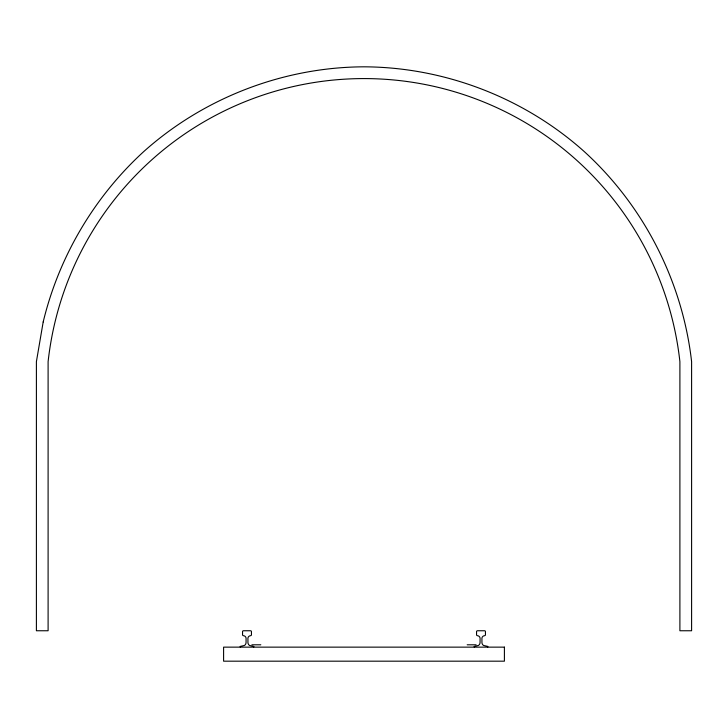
<?xml version="1.0" encoding="UTF-8"?>
<svg xmlns="http://www.w3.org/2000/svg" width="728" height="728" viewBox="0 0 728 728"><rect width="100%" height="100%" fill="white"/><g stroke="black" fill="none" stroke-linecap="round" stroke-linejoin="round"><path stroke-width="1.09" d="M253.663 647.137L253.845 646.428L249.577 645.463A3.595 3.595 0 0 1 247.939 642.442L247.939 639.084A2.857 2.857 0 0 1 250.741 635.671L251.442 635.144L251.442 631.677A0.91 0.91 0 0 0 250.532 630.757L243.471 630.757A0.91 0.91 0 0 0 242.551 631.677L242.551 635.144L243.261 635.671A2.857 2.857 0 0 1 246.064 639.084L246.064 642.442A3.595 3.595 0 0 1 244.426 645.463L240.158 646.428L240.34 647.137M487.66 647.137L487.842 646.428L483.574 645.463A3.595 3.595 0 0 1 481.936 642.442L481.936 639.084A2.857 2.857 0 0 1 484.739 635.671L485.449 635.144L485.449 631.677A0.91 0.91 0 0 0 484.53 630.757L477.468 630.757A0.91 0.91 0 0 0 476.558 631.677L476.558 635.144L477.259 635.671A2.857 2.857 0 0 1 480.061 639.084L480.061 642.442A3.595 3.595 0 0 1 478.423 645.463L474.155 646.428L474.338 647.137M251.906 644.799L260.815 644.799M467.185 644.799L476.094 644.799M43.189 321.958L36.4 361.661L36.4 630.757L48.103 630.757L48.103 361.661A317.799 317.799 0 0 1 679.897 361.661L679.897 630.757L691.6 630.757L691.6 361.661C682.527 281.49 643.734 205.542 583.965 151.315C523.942 97.698 444.499 67.131 364 66.821C283.501 67.131 204.058 97.698 144.035 151.315C94.367 196.606 58.941 256.629 43.189 321.958M504.404 647.137L223.596 647.137L223.596 661.179L504.404 661.179L504.404 647.137"/></g></svg>
